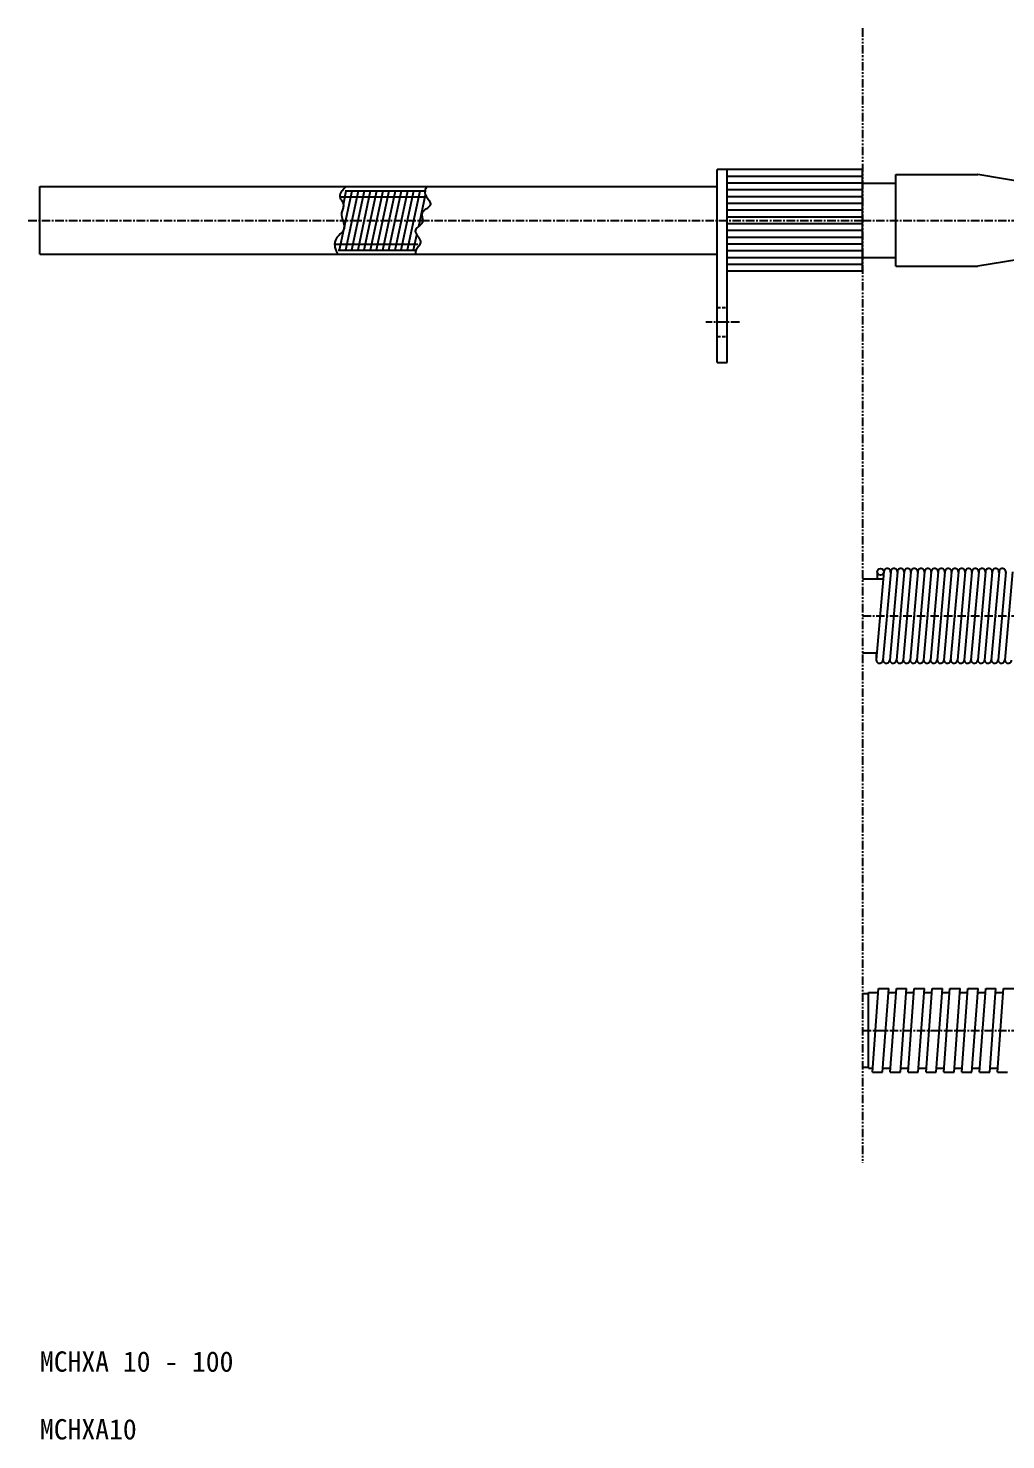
# Model space of a CAD drawing. Extents: x -2 to 407, y 0 to 208.
# Drawn here: x -1.7 to 142.6, y 0 to 208.4 of the extents above; entities that cross this region are included whole.
import ezdxf

# ---------------------------------------------------------------- set-up
doc = ezdxf.new("R2010")
doc.units = 0
for name, pattern in [('CENTER', [2, 1.25, -0.25, 0.25, -0.25]), ('DASHED', [0.75, 0.5, -0.25]), ('PHANTOM', [2.5, 1.25, -0.25, 0.25, -0.25, 0.25, -0.25])]:
    doc.linetypes.add(name, pattern=pattern)
doc.layers.get('0').update_dxf_attribs({"linetype": 'CONTINUOUS'})
doc.layers.add('CENTER', color=1, linetype='CENTER')

msp = doc.modelspace()

# ---------------------------------------------------------------- linework, layer by layer
at = {"color": 3, "linetype": 'PHANTOM'}
msp.add_line((121.5, 208.38), (121.5, 40.86), dxfattribs=at)
at = {"color": 7, "linetype": 'CONTINUOUS'}
for p, q in [((100, 170.46), (100, 187.5)), ((121.5, 187.5), (100, 187.5)), ((101.5, 170.46), (101.5, 187.5)), ((121.5, 186.5), (101.5, 186.5)), ((121.5, 172.5), (121.5, 187.5)), ((126.38, 186.8), (138.53, 186.8)), ((126.38, 185.48), (126.38, 186.8)), ((146.38, 185.45), (138.53, 186.8)), ((0, 185), (100, 185)), ((0, 175), (0, 185)), ((121.5, 185.5), (101.5, 185.5)), ((121.5, 184.5), (101.5, 184.5)), ((121.5, 183.5), (101.5, 183.5)), ((121.5, 185.48), (126.38, 185.48)), ((126.38, 174.55), (126.38, 185.48)), ((121.5, 182.5), (101.5, 182.5)), ((121.5, 181.5), (101.5, 181.5)), ((121.5, 180.5), (101.5, 180.5)), ((121.5, 179.5), (101.5, 179.5)), ((121.5, 178.5), (101.5, 178.5)), ((121.5, 177.5), (101.5, 177.5)), ((121.5, 176.5), (101.5, 176.5)), ((121.5, 175.5), (101.5, 175.5)), ((0, 175), (100, 175)), ((121.5, 174.5), (101.5, 174.5)), ((121.5, 173.5), (101.5, 173.5)), ((121.5, 174.55), (126.38, 174.55)), ((126.38, 173.23), (126.38, 174.55)), ((126.38, 173.23), (138.53, 173.23)), ((146.38, 174.55), (138.53, 173.23)), ((121.5, 172.5), (101.5, 172.5)), ((100, 159), (100, 170.46)), ((101.5, 159), (101.5, 170.46)), ((100, 159), (101.5, 159)), ((124.64, 128.17), (123.5, 115.11)), ((123.64, 128.11), (123.63, 127.09)), ((125.64, 128.11), (124.5, 115.05)), ((126.64, 128.11), (125.5, 115.05)), ((127.64, 128.11), (126.5, 115.05)), ((128.64, 128.11), (127.5, 115.05)), ((129.64, 128.11), (128.5, 115.05)), ((130.64, 128.11), (129.5, 115.05)), ((131.64, 128.11), (130.5, 115.05)), ((132.64, 128.11), (131.5, 115.05)), ((133.64, 128.11), (132.5, 115.05)), ((134.64, 128.11), (133.5, 115.05)), ((135.64, 128.11), (134.5, 115.05)), ((136.64, 128.11), (135.5, 115.05)), ((137.64, 128.11), (136.5, 115.05)), ((138.64, 128.11), (137.5, 115.05)), ((139.64, 128.11), (138.5, 115.05)), ((140.64, 128.11), (139.5, 115.05)), ((141.64, 128.11), (140.5, 115.05)), ((142.64, 128.11), (141.5, 115.05)), ((143.64, 128.11), (142.5, 115.05)), ((121.5, 127.09), (124.55, 127.09)), ((121.5, 116.16), (123.59, 116.16)), ((123.51, 116.16), (123.5, 115.11)), ((121.5, 65.87), (122.39, 65.87)), ((122.39, 54.8), (122.39, 66.01)), ((122.39, 66.01), (123.81, 66.01)), ((122.94, 54.24), (123.85, 66.58)), ((123.85, 66.58), (125.35, 66.58)), ((124.45, 54.24), (125.35, 66.58)), ((125.31, 66.01), (126.44, 66.01)), ((125.58, 54.24), (126.48, 66.58)), ((126.48, 66.58), (127.99, 66.58)), ((127.09, 54.24), (127.99, 66.58)), ((127.95, 66.01), (129.08, 66.01)), ((128.22, 54.24), (129.12, 66.58)), ((129.12, 66.58), (130.63, 66.58)), ((129.72, 54.24), (130.63, 66.58)), ((130.59, 66.01), (131.72, 66.01)), ((130.86, 54.24), (131.76, 66.58)), ((131.76, 66.58), (133.27, 66.58)), ((132.36, 54.24), (133.27, 66.58)), ((133.22, 66.01), (134.35, 66.01)), ((133.49, 54.24), (134.4, 66.58)), ((134.4, 66.58), (135.9, 66.58)), ((135, 54.24), (135.9, 66.58)), ((135.86, 66.01), (136.99, 66.01)), ((136.13, 54.24), (137.03, 66.58)), ((137.03, 66.58), (138.54, 66.58)), ((137.64, 54.24), (138.54, 66.58)), ((138.5, 66.01), (139.63, 66.01)), ((138.77, 54.24), (139.67, 66.58)), ((139.67, 66.58), (141.18, 66.58)), ((140.27, 54.24), (141.18, 66.58)), ((141.14, 66.01), (142.27, 66.01)), ((141.4, 54.24), (142.31, 66.58)), ((142.31, 66.58), (143.81, 66.58)), ((121.5, 54.95), (122.39, 54.95)), ((122.39, 54.8), (122.99, 54.8)), ((122.94, 54.24), (124.45, 54.24)), ((124.49, 54.8), (125.62, 54.8)), ((125.58, 54.24), (127.09, 54.24)), ((127.13, 54.8), (128.26, 54.8)), ((128.22, 54.24), (129.72, 54.24)), ((129.77, 54.8), (130.9, 54.8)), ((130.86, 54.24), (132.36, 54.24)), ((132.4, 54.8), (133.53, 54.8)), ((133.49, 54.24), (135, 54.24)), ((135.04, 54.8), (136.17, 54.8)), ((136.13, 54.24), (137.64, 54.24)), ((137.68, 54.8), (138.81, 54.8)), ((138.77, 54.24), (140.27, 54.24)), ((140.32, 54.8), (141.45, 54.8)), ((141.4, 54.24), (142.91, 54.24))]:
    msp.add_line(p, q, dxfattribs=at)
at = {"color": 3, "linetype": 'CONTINUOUS'}
for p, q in [((44.24, 175.67), (46.1, 184.38)), ((44.36, 183.49), (56.87, 183.49)), ((44.81, 182.37), (45.24, 184.38)), ((45.08, 184.38), (57.04, 184.38)), ((45.15, 175.64), (47.02, 184.38)), ((46.06, 175.64), (47.93, 184.38)), ((46.98, 175.64), (48.84, 184.38)), ((47.9, 175.68), (49.76, 184.38)), ((48.8, 175.64), (50.67, 184.38)), ((49.72, 175.64), (51.58, 184.38)), ((50.63, 175.63), (52.5, 184.38)), ((51.54, 175.64), (53.41, 184.38)), ((52.45, 175.62), (54.32, 184.38)), ((53.37, 175.64), (55.24, 184.38)), ((54.28, 175.64), (56.15, 184.38)), ((55.94, 179.12), (56.93, 183.78)), ((57.04, 184.84), (57.04, 184.84)), ((55.19, 175.64), (55.67, 177.86)), ((43.58, 176.51), (55.83, 176.51)), ((44.02, 175.62), (55.45, 175.62))]:
    msp.add_line(p, q, dxfattribs=at)
at = {"color": 3, "linetype": 'DASHED'}
for p, q in [((100, 167.15), (101.5, 167.15)), ((100, 162.85), (101.5, 162.85))]:
    msp.add_line(p, q, dxfattribs=at)
at = {"color": 3, "linetype": 'CONTINUOUS', "flags": 128}
for points in [[(45.21, 185), (45.08, 184.88), (44.89, 184.68), (44.71, 184.49), (44.55, 184.3), (44.43, 184.1), (44.33, 183.91), (44.28, 183.71), (44.27, 183.52), (44.32, 183.32), (44.36, 183.24), (44.4, 183.15), (44.46, 183.06), (44.51, 182.97), (44.57, 182.88), (44.63, 182.79), (44.69, 182.7), (44.73, 182.61), (44.77, 182.52), (44.8, 182.42), (44.82, 182.28), (44.82, 182.14), (44.8, 182), (44.77, 181.86), (44.72, 181.71), (44.67, 181.57), (44.62, 181.42), (44.58, 181.27), (44.55, 181.12), (44.53, 180.97), (44.53, 180.75), (44.56, 180.53), (44.62, 180.31), (44.68, 180.09), (44.76, 179.88), (44.83, 179.67), (44.9, 179.46), (44.94, 179.26), (44.96, 179.07), (44.94, 178.88), (44.88, 178.7), (44.78, 178.52), (44.66, 178.34), (44.51, 178.17), (44.34, 178), (44.17, 177.83), (44.01, 177.65), (43.86, 177.47), (43.73, 177.28), (43.63, 177.08), (43.58, 176.94), (43.55, 176.8), (43.53, 176.66), (43.52, 176.51), (43.53, 176.36), (43.55, 176.21), (43.57, 176.06), (43.61, 175.91), (43.65, 175.77), (43.69, 175.63), (43.73, 175.53), (43.77, 175.44), (43.81, 175.34), (43.85, 175.25), (43.89, 175.16), (43.93, 175.07), (43.97, 175)], [(57.13, 185), (57.12, 184.99), (57.04, 184.86), (56.97, 184.73), (56.91, 184.59), (56.87, 184.46), (56.84, 184.33), (56.83, 184.19), (56.84, 184.05), (56.9, 183.87), (56.98, 183.68), (57.1, 183.49), (57.22, 183.3), (57.35, 183.12), (57.47, 182.94), (57.57, 182.76), (57.64, 182.59), (57.67, 182.43), (57.66, 182.29), (57.6, 182.16), (57.5, 182.05), (57.37, 181.94), (57.23, 181.83), (57.07, 181.73), (56.91, 181.62), (56.77, 181.5), (56.63, 181.38), (56.52, 181.25), (56.45, 181.11), (56.42, 180.98), (56.41, 180.84), (56.42, 180.7), (56.44, 180.55), (56.46, 180.4), (56.49, 180.26), (56.51, 180.11), (56.52, 179.97), (56.51, 179.83), (56.48, 179.7), (56.41, 179.57), (56.31, 179.45), (56.2, 179.33), (56.07, 179.22), (55.93, 179.12), (55.8, 179.01), (55.68, 178.91), (55.57, 178.8), (55.49, 178.69), (55.44, 178.58), (55.42, 178.42), (55.46, 178.25), (55.54, 178.07), (55.65, 177.89), (55.78, 177.7), (55.9, 177.51), (56.02, 177.31), (56.12, 177.12), (56.18, 176.93), (56.2, 176.75), (56.17, 176.61), (56.12, 176.48), (56.04, 176.34), (55.95, 176.21), (55.85, 176.08), (55.75, 175.95), (55.66, 175.82), (55.57, 175.68), (55.51, 175.54), (55.47, 175.4), (55.46, 175.34), (55.45, 175.27), (55.45, 175.21), (55.46, 175.14), (55.47, 175.07), (55.48, 175), (55.48, 175)]]:
    msp.add_lwpolyline(points, dxfattribs=at)
at = {"color": 7, "linetype": 'CONTINUOUS'}
msp.add_circle((124.14, 128.11), 0.5, dxfattribs=at)
for centre, start, end in [((125.14, 128.11), 350, 176.8566), ((126.14, 128.11), 350, 176.8566), ((127.14, 128.11), 350, 176.8566), ((128.14, 128.11), 350, 176.8566), ((129.14, 128.11), 350, 176.8566), ((130.14, 128.11), 350, 176.8566), ((131.14, 128.11), 350, 176.8566), ((132.14, 128.11), 350, 176.8566), ((133.14, 128.11), 350, 176.8566), ((134.14, 128.11), 350, 176.8566), ((135.14, 128.11), 350, 176.8566), ((136.14, 128.11), 350, 176.8566), ((137.14, 128.11), 350, 176.8566), ((138.14, 128.11), 350, 176.8566), ((139.14, 128.11), 350, 176.8566), ((140.14, 128.11), 350, 176.8566), ((141.14, 128.11), 350, 176.8566), ((142.14, 128.11), 350, 176.8566), ((124, 115.11), 170, 356.8566), ((125, 115.11), 170, 356.8566), ((126, 115.11), 170, 356.8566), ((127, 115.11), 170, 356.8566), ((128, 115.11), 170, 356.8566), ((129, 115.11), 170, 356.8566), ((130, 115.11), 170, 356.8566), ((131, 115.11), 170, 356.8566), ((132, 115.11), 170, 356.8566), ((133, 115.11), 170, 356.8566), ((134, 115.11), 170, 356.8566), ((135, 115.11), 170, 356.8566), ((136, 115.11), 170, 356.8566), ((137, 115.11), 170, 356.8566), ((138, 115.11), 170, 356.8566), ((139, 115.11), 170, 356.8566), ((140, 115.11), 170, 356.8566), ((141, 115.11), 170, 356.8566), ((142, 115.11), 170, 356.8566), ((143, 115.11), 170, 356.8566)]:
    msp.add_arc(centre, 0.5, start, end, dxfattribs=at)
at = {"layer": 'CENTER', "color": 1, "linetype": 'CENTER'}
for p, q in [((-1.73, 180), (121.5, 180)), ((121.5, 180), (309.92, 180)), ((103.29, 165), (98.33, 165)), ((121.5, 121.61), (309.92, 121.61)), ((121.5, 60.39), (309.92, 60.39))]:
    msp.add_line(p, q, dxfattribs=at)

# ---------------------------------------------------------------- texts
for s, p in [('MCHXA 10 - 100', (0, 10)), ('MCHXA10', (0, 0))]:
    msp.add_text(s, height=3).set_placement(p)

doc.saveas('drawing.dxf')
